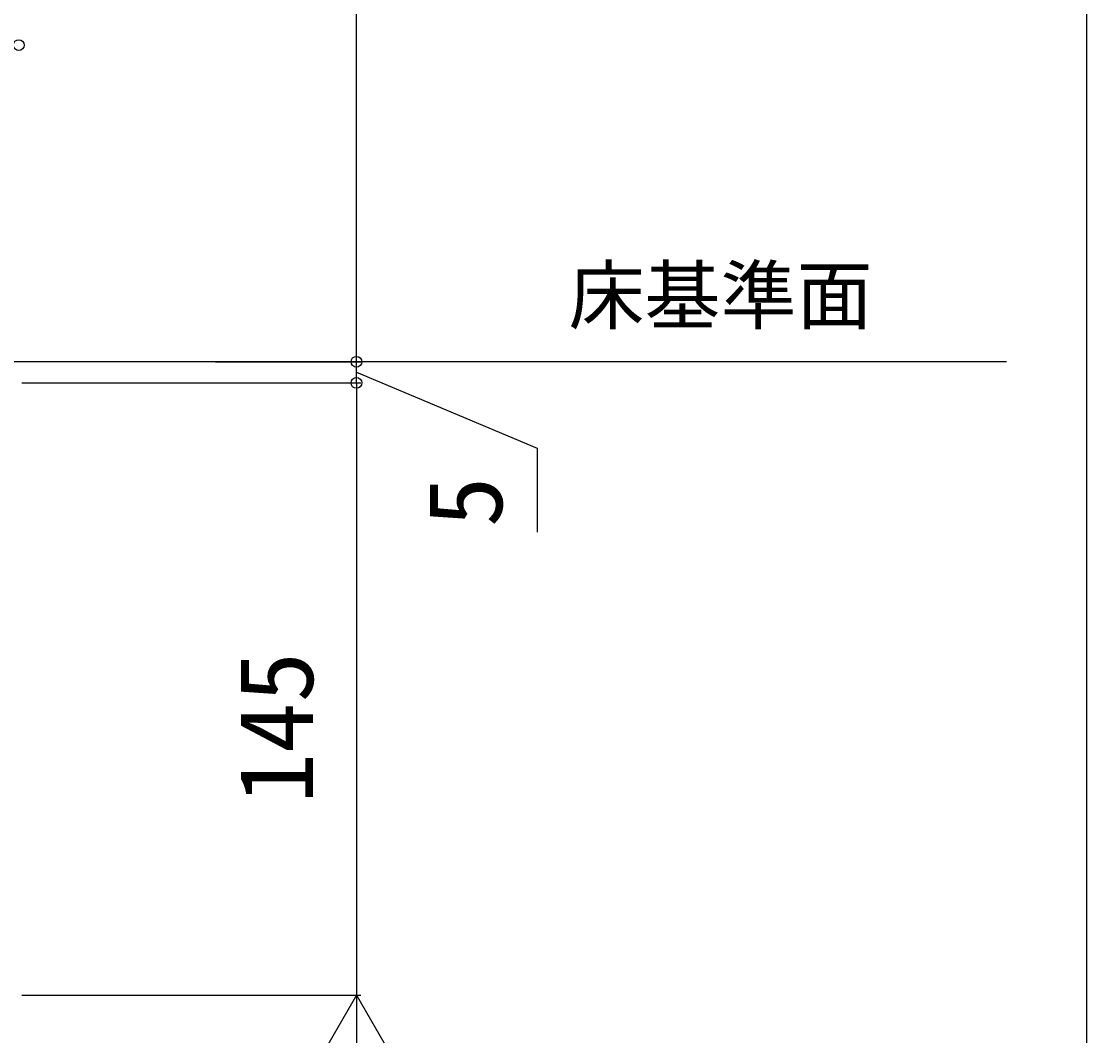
# Model space of a CAD drawing. Units: millimetres, scale not verified. Extents: x -1050 to 1050, y -1570 to 1562.
# Drawn here: x 797.6 to 1050, y -1227.6 to -987.4 of the extents above; entities that cross this region are included whole.
import ezdxf
from ezdxf.enums import TextEntityAlignment as Align

# ---------------------------------------------------------------- set-up
doc = ezdxf.new("R2010")
doc.units = ezdxf.units.MM
doc.header["$LTSCALE"] = 8
for name, color, linetype in [('0-1_USER1', 3, 'Continuous'), ('0-3_YKK_12', 2, 'Continuous'), ('0-5_YKK_D', 6, 'Continuous'), ('0-6_YKK_ZWAK', 7, 'Continuous')]:
    doc.layers.add(name, color=color, linetype=linetype)
doc.styles.add('ＭＳ ゴシック', font='')
doc.styles.get('ＭＳ ゴシック').set_extended_font_data('MS Gothic')

msp = doc.modelspace()

# ---------------------------------------------------------------- linework, layer by layer
at = {"layer": '0-3_YKK_12'}
msp.add_line((1030.986, -1067.997), (110, -1067.997), dxfattribs=at)
at = {"layer": '0-5_YKK_D'}
for p, q in [((877, -1067.997), (877, -642.997)), ((877, -1067.997), (877, -1062.897)), ((843.584, -1067.997), (878, -1067.997)), ((844.584, -1067.997), (878, -1067.997)), ((877, -1072.997), (877, -1067.997)), ((877, -1072.997), (877, -1067.997)), ((797.7, -1072.997), (878, -1072.997)), ((797.7, -1072.997), (878, -1072.997)), ((877, -1072.997), (877, -1217.997)), ((877, -1072.997), (877, -1078.097)), ((797.7, -1217.997), (878, -1217.997)), ((797.7, -1217.997), (878, -1217.997)), ((877, -1217.997), (866.5, -1236.184)), ((877, -1217.997), (887.5, -1236.184)), ((877, -1217.997), (877, -1254.37))]:
    msp.add_line(p, q, dxfattribs=at)
msp.add_lwpolyline([(877, -1070.497), (919.809, -1088.477), (919.809, -1108.386)], dxfattribs=at)
for centre in [(797, -992.997), (877, -1067.997), (877, -1067.997), (877, -1072.997)]:
    msp.add_circle(centre, 1.275, dxfattribs=at)
at = {"layer": '0-6_YKK_ZWAK'}
msp.add_lwpolyline([(-1050, -1570), (1050, -1570), (1050, 1490)], dxfattribs=at)

# ---------------------------------------------------------------- texts
at = {"layer": '0-1_USER1', "style": 'ＭＳ ゴシック'}
msp.add_text('床基準面', height=13.2, dxfattribs=at).set_placement((927.234, -1062.85), align=Align.BOTTOM_LEFT)
at = {"layer": '0-5_YKK_D', "style": 'ＭＳ ゴシック'}
for s, p in [('5', (916.809, -1107.159)), ('145', (872, -1172.634))]:
    msp.add_text(s, height=17.6, rotation=90, dxfattribs=at).set_placement(p, align=Align.BOTTOM_LEFT)

doc.saveas('drawing.dxf')
